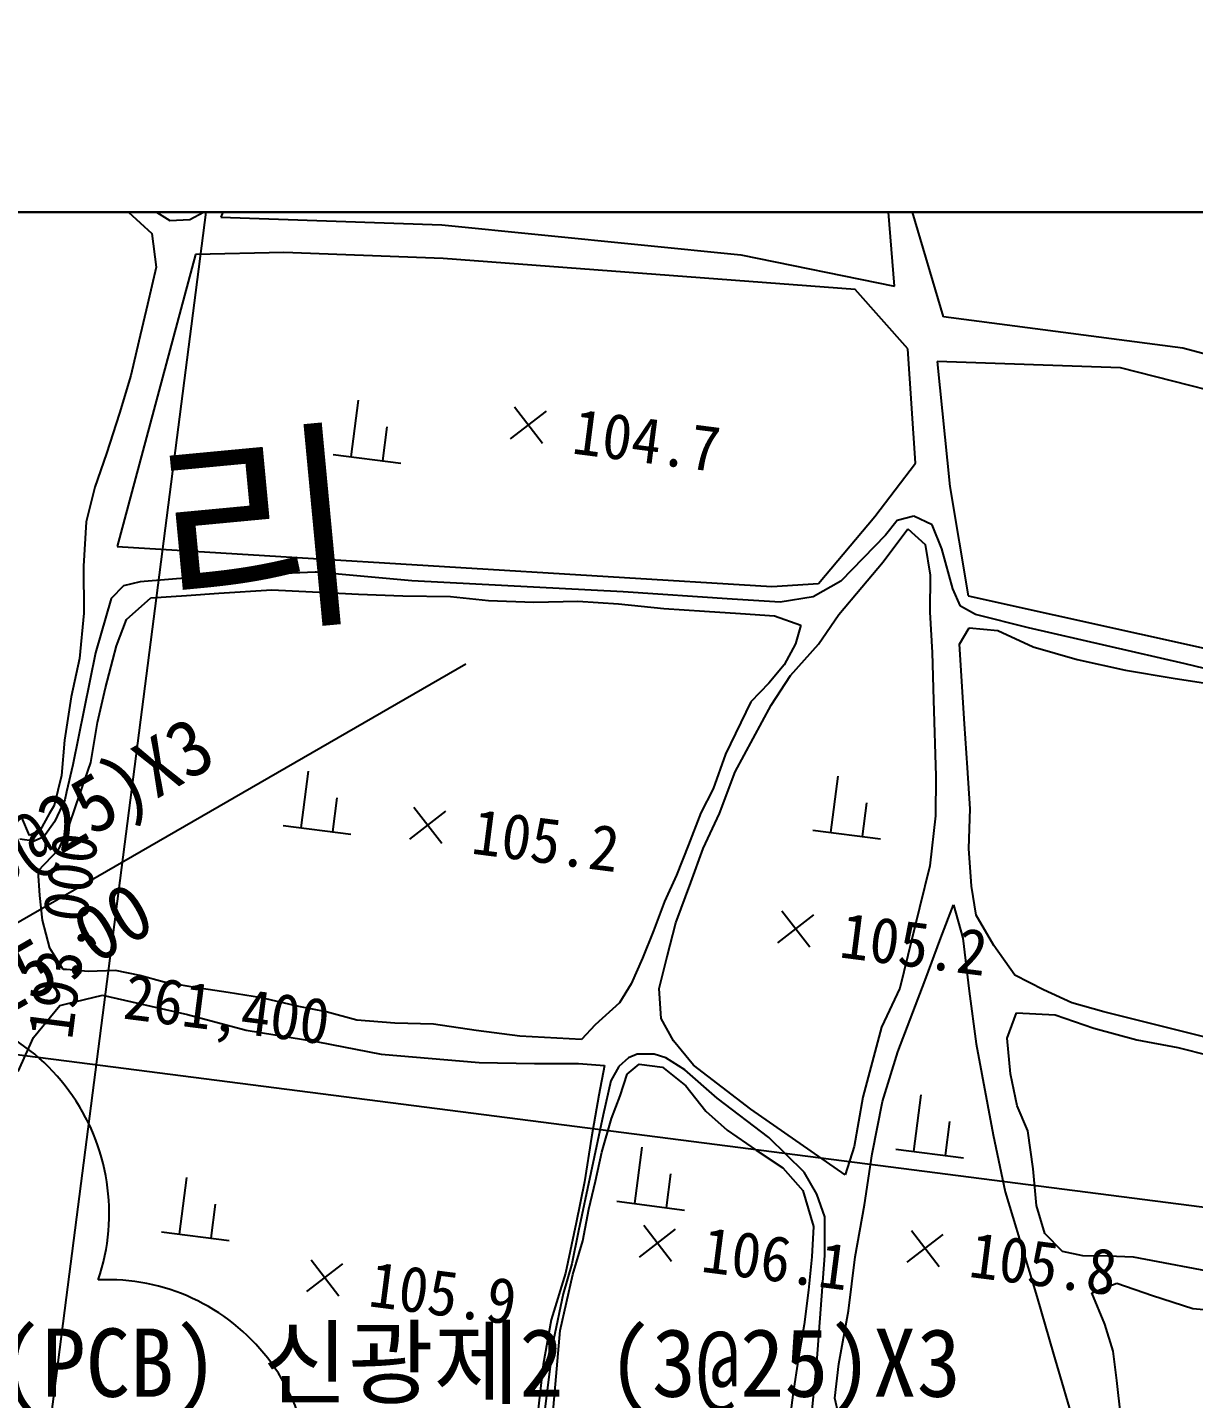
# Model space of a CAD drawing. Header units: millimetres. Extents: x 4198 to 4994, y 1103 to 1807.
# Drawn here: x 4360.3 to 4411.5, y 1495.9 to 1556.1 of the extents above; entities that cross this region are included whole.
import ezdxf
from ezdxf.xclip import XClip

# ---------------------------------------------------------------- set-up
doc = ezdxf.new("R2010")
doc.units = ezdxf.units.MM
doc.header["$LTSCALE"] = 10
doc.header["$MEASUREMENT"] = 0
doc.header["$XCLIPFRAME"] = 2
doc.layers.add('TX-PAPR', color=2, linetype='Continuous', plot=False)
doc.layers.add('TZ-BASE', color=253, linetype='Continuous')
doc.styles.add('HANA', font='GulimChe.ttf')

# ---------------------------------------------------------------- blocks, each defined once
blk = doc.blocks.new('JD-DFHDH6GH34GH7')
at = {"layer": 'TZ-BASE'}
for p, q in [((80, 27.337), (99.879, 182.039)), ((118.515, 70.394, 104.222), (115.613, 80.218, 104.222)), ((88.361, 78.923, 104.444), (86.774, 74.781, 104.444)), ((116.368, 71.747, 104.444), (116.004, 76.084, 104.444)), ((81.777, 75.868, 105.189), (83.752, 74.059, 105.189)), ((86.013, 74.995, 104), (86.504, 75.725, 104)), ((83.582, 75.228, 104), (84.537, 74.629, 104)), ((84.537, 74.629, 104), (85.416, 74.675, 104)), ((85.416, 74.675, 104), (86.013, 74.995, 104)), ((86.774, 74.781, 104.444), (96.486, 74.446, 104.444)), ((96.486, 74.446, 104.444), (109.616, 73.123, 104.444)), ((83.752, 74.059, 105.189), (83.93, 72.577, 105.189)), ((85.67, 73.134, 104.807), (82.227, 60.312, 104.807)), ((89.54, 73.226, 104.807), (85.67, 73.134, 104.807)), ((96.544, 72.956, 104.807), (89.54, 73.226, 104.807)), ((114.642, 71.594, 104.807), (96.544, 72.956, 104.807)), ((109.616, 73.123, 104.444), (116.368, 71.747, 104.444)), ((83.93, 72.577, 105.189), (83.552, 70.937, 105.189)), ((116.951, 68.999, 104.807), (114.642, 71.594, 104.807)), ((83.552, 70.937, 105.189), (83.172, 69.337, 105.189)), ((129.023, 69.02, 104.222), (118.515, 70.394, 104.222)), ((83.172, 69.337, 105.189), (82.827, 67.821, 105.189)), ((117.279, 63.973, 104.807), (116.951, 68.999, 104.807)), ((161.074, 60.533, 104.222), (129.023, 69.02, 104.222)), ((126.294, 68.155, 104.746), (118.24, 68.437, 104.746)), ((118.24, 68.437, 104.746), (118.8, 62.942, 104.746)), ((134.916, 65.972, 104.746), (126.294, 68.155, 104.746)), ((82.827, 67.821, 105.189), (82.329, 66.173, 105.189)), ((92.505, 64.257, 102.993), (92.824, 66.737, 102.993)), ((99.5, 65.038, 104.673), (101.083, 66.261, 104.673)), ((99.68, 66.441, 104.673), (100.902, 64.858, 104.673)), ((82.329, 66.173, 105.189), (81.758, 64.4, 105.189)), ((93.894, 64.079, 102.993), (94.085, 65.566, 102.993)), ((81.758, 64.4, 105.189), (81.249, 62.913, 105.189)), ((91.712, 64.359, 102.993), (94.688, 63.977, 102.993)), ((115.494, 61.635, 104.807), (117.279, 63.973, 104.807)), ((81.249, 62.913, 105.189), (80.864, 61.393, 105.189)), ((118.8, 62.942, 104.746), (119.598, 58.148, 104.746)), ((113.022, 58.687, 104.807), (115.494, 61.635, 104.807)), ((116.478, 61.457, 105), (115.97, 60.814, 105)), ((117.211, 61.646, 105), (116.478, 61.457, 105)), ((118.012, 61.26, 105), (117.211, 61.646, 105)), ((80.864, 61.393, 105.189), (80.748, 59.447, 105.189)), ((115.866, 59.641, 105.411), (116.943, 61.084, 105.411)), ((116.943, 61.084, 105.411), (117.714, 60.407, 105.411)), ((118.445, 60.212, 105), (118.012, 61.26, 105)), ((82.227, 60.312, 104.807), (110.971, 58.554, 104.807)), ((115.97, 60.814, 105), (114.01, 58.798, 105)), ((117.714, 60.407, 105.411), (117.924, 59.049, 105.411)), ((114.929, 58.53, 105.411), (115.866, 59.641, 105.411)), ((118.927, 58.45, 105), (118.445, 60.212, 105)), ((80.748, 59.447, 105.189), (80.762, 57.389, 105.189)), ((90.919, 59.186, 105), (85.542, 58.957, 105)), ((90.973, 59.186, 105), (90.919, 59.186, 105)), ((95.158, 58.812, 105), (90.973, 59.186, 105)), ((117.924, 59.049, 105.411), (117.909, 57.432, 105.411)), ((82.499, 58.585, 105), (81.966, 58.026, 105)), ((83.231, 58.764, 105), (82.499, 58.585, 105)), ((85.542, 58.957, 105), (83.231, 58.764, 105)), ((86.681, 58.26, 105.25), (89.014, 58.412, 105.25)), ((89.014, 58.412, 105.25), (90.795, 58.327, 105.25)), ((104.452, 58.326, 105), (95.158, 58.812, 105)), ((110.971, 58.554, 104.807), (113.022, 58.687, 104.807)), ((114.01, 58.798, 105), (112.787, 58.105, 105)), ((113.917, 57.333, 105.411), (114.929, 58.53, 105.411)), ((119.256, 57.699, 105), (118.927, 58.45, 105)), ((81.966, 58.026, 105), (81.271, 55.651, 105)), ((82.638, 57.108, 105.25), (83.706, 58.066, 105.25)), ((83.706, 58.066, 105.25), (85.274, 58.169, 105.25)), ((85.274, 58.169, 105.25), (86.681, 58.26, 105.25)), ((90.795, 58.327, 105.25), (92.822, 58.217, 105.25)), ((92.822, 58.217, 105.25), (94.765, 58.142, 105.25)), ((94.765, 58.142, 105.25), (96.866, 58.118, 105.25)), ((96.866, 58.118, 105.25), (98.534, 57.944, 105.25)), ((98.534, 57.944, 105.25), (100.517, 57.872, 105.25)), ((100.517, 57.872, 105.25), (102.452, 57.917, 105.25)), ((102.452, 57.917, 105.25), (104.237, 57.791, 105.25)), ((109.229, 57.996, 105), (104.452, 58.326, 105)), ((111.339, 57.866, 105), (109.229, 57.996, 105)), ((112.787, 58.105, 105), (111.339, 57.866, 105)), ((119.598, 58.148, 104.746), (139.592, 53.719, 104.746)), ((80.762, 57.389, 105.189), (80.569, 55.398, 105.189)), ((104.237, 57.791, 105.25), (106.227, 57.598, 105.25)), ((106.227, 57.598, 105.25), (108.013, 57.473, 105.25)), ((108.013, 57.473, 105.25), (109.594, 57.374, 105.25)), ((109.594, 57.374, 105.25), (111.095, 57.269, 105.25)), ((111.095, 57.269, 105.25), (112.253, 56.861, 105.25)), ((113.033, 56.023, 105.411), (113.917, 57.333, 105.411)), ((117.909, 57.432, 105.411), (118.024, 55.663, 105.411)), ((119.917, 57.331, 105), (119.256, 57.699, 105)), ((122.252, 56.747, 105), (119.917, 57.331, 105)), ((82.189, 55.948, 105.25), (82.638, 57.108, 105.25)), ((112.253, 56.861, 105.25), (112.023, 56.038, 105.25)), ((119.212, 56.023, 105.592), (119.649, 56.738, 105.592)), ((119.649, 56.738, 105.592), (120.909, 56.618, 105.592)), ((120.909, 56.618, 105.592), (122.45, 55.911, 105.592)), ((129.136, 55.154, 105), (122.252, 56.747, 105)), ((112.023, 56.038, 105.25), (111.518, 55.117, 105.25)), ((111.791, 54.65, 105.411), (113.033, 56.023, 105.411)), ((119.441, 52.525, 105.592), (119.212, 56.023, 105.592)), ((81.271, 55.651, 105), (80.275, 50.732, 105)), ((81.704, 54.1, 105.25), (82.189, 55.948, 105.25)), ((118.024, 55.663, 105.411), (118.08, 53.567, 105.411)), ((122.45, 55.911, 105.592), (124.384, 55.351, 105.592)), ((52, 28.876), (97.532, 55.165)), ((80.569, 55.398, 105.189), (80.195, 53.718, 105.189)), ((111.518, 55.117, 105.25), (110.844, 54.306, 105.25)), ((124.384, 55.351, 105.592), (126.514, 54.885, 105.592)), ((126.514, 54.885, 105.592), (128.597, 54.536, 105.592)), ((134.084, 53.951, 105), (129.136, 55.154, 105)), ((110.844, 54.306, 105.25), (110.05, 53.487, 105.25)), ((110.948, 53.343, 105.411), (111.791, 54.65, 105.411)), ((128.597, 54.536, 105.592), (130.595, 54.222, 105.592)), ((80.195, 53.718, 105.189), (80, 52.383, 105.189)), ((81.358, 52.582, 105.25), (81.704, 54.1, 105.25)), ((110.05, 53.487, 105.25), (108.947, 51.194, 105.25)), ((110.154, 51.878, 105.411), (110.948, 53.343, 105.411)), ((118.08, 53.567, 105.411), (118.178, 50.221, 105.411)), ((81.069, 50.828, 105.25), (81.358, 52.582, 105.25)), ((119.567, 50.595, 105.592), (119.441, 52.525, 105.592)), ((79.915, 51.802, 105.189), (79.774, 50.258, 105.189)), ((80, 52.383, 105.189), (79.915, 51.802, 105.189)), ((109.362, 50.413, 105.411), (110.154, 51.878, 105.411)), ((108.947, 51.194, 105.25), (108.402, 49.665, 105.25)), ((80.275, 50.732, 105), (80, 49.543, 105)), ((80.424, 48.968, 105.25), (81.069, 50.828, 105.25)), ((119.684, 48.786, 105.592), (119.567, 50.595, 105.592)), ((79.774, 50.258, 105.189), (79.456, 48.945, 105.189)), ((90.303, 47.961, 105.854), (90.622, 50.44, 105.854)), ((108.673, 48.591, 105.411), (109.362, 50.413, 105.411)), ((113.574, 47.75, 105.854), (113.893, 50.23, 105.854)), ((118.178, 50.221, 105.411), (118.169, 48.485, 105.411)), ((80, 49.543, 105), (79.918, 49.191, 105)), ((108.402, 49.665, 105.25), (107.864, 48.62, 105.25)), ((79.456, 48.945, 105.189), (79.239, 48.568, 105.189)), ((79.918, 49.191, 105), (79.476, 48.216, 105)), ((80.085, 47.977, 105.25), (80.424, 48.968, 105.25)), ((91.692, 47.782, 105.854), (91.883, 49.27, 105.854)), ((95.255, 48.87, 105.197), (96.478, 47.287, 105.197)), ((114.962, 47.572, 105.854), (115.154, 49.059, 105.854)), ((119.636, 47.046, 105.592), (119.684, 48.786, 105.592)), ((78.371, 47.623, 105.189), (78.037, 48.409, 105.189)), ((79.239, 48.568, 105.189), (78.841, 47.856, 105.189)), ((79.476, 48.216, 105), (78.995, 47.563, 105)), ((95.075, 47.467, 105.197), (96.658, 48.69, 105.197)), ((107.864, 48.62, 105.25), (107.31, 47.211, 105.25)), ((107.966, 47.052, 105.411), (108.673, 48.591, 105.411)), ((118.169, 48.485, 105.411), (117.909, 46.287, 105.411)), ((0, 48.005), (80, 37.725)), ((78.841, 47.856, 105.189), (78.371, 47.623, 105.189)), ((79.663, 47.021, 105.25), (80, 47.785, 105.25)), ((80, 47.785, 105.25), (80.085, 47.977, 105.25)), ((89.51, 48.063, 105.854), (92.485, 47.68, 105.854)), ((112.78, 47.852, 105.854), (115.756, 47.47, 105.854)), ((78.574, 47.379, 105), (77.949, 47.459, 105)), ((78.995, 47.563, 105), (78.574, 47.379, 105)), ((78.755, 46.073, 105.25), (79.663, 47.021, 105.25)), ((107.31, 47.211, 105.25), (106.791, 45.884, 105.25)), ((107.417, 45.562, 105.411), (107.966, 47.052, 105.411)), ((119.744, 45.398, 105.592), (119.636, 47.046, 105.592)), ((78.826, 44.987, 105.25), (78.755, 46.073, 105.25)), ((106.791, 45.884, 105.25), (106.261, 44.719, 105.25)), ((117.909, 46.287, 105.411), (117.464, 44.441, 105.411)), ((106.766, 43.783, 105.411), (107.417, 45.562, 105.411)), ((119.948, 44.119, 105.592), (119.744, 45.398, 105.592)), ((78.937, 43.904, 105.25), (78.826, 44.987, 105.25)), ((106.261, 44.719, 105.25), (105.78, 43.436, 105.25)), ((118.398, 43.129, 105.794), (118.95, 44.579, 105.794)), ((118.95, 44.579, 105.794), (119.368, 43.112, 105.794)), ((111.241, 42.911, 105.237), (112.824, 44.133, 105.237)), ((111.421, 44.313, 105.237), (112.644, 42.73, 105.237)), ((117.464, 44.441, 105.411), (116.604, 40.913, 105.411)), ((120.721, 42.796, 105.592), (119.948, 44.119, 105.592)), ((79.26, 42.674, 105.25), (78.937, 43.904, 105.25)), ((105.78, 43.436, 105.25), (105.292, 42.233, 105.25)), ((106.378, 42.304, 105.411), (106.766, 43.783, 105.411)), ((117.712, 41.268, 105.794), (118.398, 43.129, 105.794)), ((119.368, 43.112, 105.794), (119.641, 40.788, 105.794)), ((121.656, 41.485, 105.592), (120.721, 42.796, 105.592)), ((79.845, 41.743, 105.25), (79.26, 42.674, 105.25)), ((105.292, 42.233, 105.25), (104.8, 41.111, 105.25)), ((106.026, 40.908, 105.411), (106.378, 42.304, 105.411)), ((80, 41.73, 105.25), (79.845, 41.743, 105.25)), ((80.942, 41.653, 105.25), (80, 41.73, 105.25)), ((82.151, 41.691, 105.25), (80.942, 41.653, 105.25)), ((83.214, 41.478, 105.25), (82.151, 41.691, 105.25)), ((84.283, 41.184, 105.25), (83.214, 41.478, 105.25)), ((85.632, 40.95, 105.25), (84.283, 41.184, 105.25)), ((87.1, 40.723, 105.25), (85.632, 40.95, 105.25)), ((104.8, 41.111, 105.25), (104.29, 40.27, 105.25)), ((116.505, 38.12, 105.794), (117.712, 41.268, 105.794)), ((122.909, 40.84, 105.592), (121.656, 41.485, 105.592)), ((80, 40.229, 106.015), (81.576, 40.604, 106.015)), ((81.576, 40.604, 106.015), (85.305, 39.758, 106.015)), ((88.569, 40.496, 105.25), (87.1, 40.723, 105.25)), ((90.208, 40.118, 105.25), (88.569, 40.496, 105.25)), ((106.112, 39.581, 105.411), (106.026, 40.908, 105.411)), ((116.604, 40.913, 105.411), (115.787, 39.204, 105.411)), ((119.641, 40.788, 105.794), (119.954, 38.466, 105.794)), ((124.157, 40.275, 105.592), (122.909, 40.84, 105.592)), ((78.547, 38.751, 106.015), (79.707, 40.159, 106.015)), ((79.707, 40.159, 106.015), (80, 40.229, 106.015)), ((85.305, 39.758, 106.015), (87.894, 39.078, 106.015)), ((91.395, 39.872, 105.25), (90.208, 40.118, 105.25)), ((92.751, 39.517, 105.25), (91.395, 39.872, 105.25)), ((104.29, 40.27, 105.25), (103.222, 39.312, 105.25)), ((121.311, 38.716, 105.874), (121.723, 39.834, 105.874)), ((121.723, 39.834, 105.874), (123.424, 39.743, 105.874)), ((123.424, 39.743, 105.874), (125.117, 39.167, 105.874)), ((125.555, 39.882, 105.592), (124.157, 40.275, 105.592)), ((132.165, 38.214, 105.592), (125.555, 39.882, 105.592)), ((94.416, 39.383, 105.25), (92.751, 39.517, 105.25)), ((96.114, 39.332, 105.25), (94.416, 39.383, 105.25)), ((97.99, 39.051, 105.25), (96.114, 39.332, 105.25)), ((103.222, 39.312, 105.25), (102.618, 38.667, 105.25)), ((106.661, 38.607, 105.411), (106.112, 39.581, 105.411)), ((115.787, 39.204, 105.411), (114.979, 36.123, 105.411)), ((125.117, 39.167, 105.874), (127.009, 38.644, 105.874)), ((77.877, 37.253, 106.015), (78.547, 38.751, 106.015)), ((87.894, 39.078, 106.015), (91.037, 38.557, 106.015)), ((91.037, 38.557, 106.015), (93.818, 38.012, 106.015)), ((99.904, 38.812, 105.25), (97.99, 39.051, 105.25)), ((102.618, 38.667, 105.25), (99.904, 38.812, 105.25)), ((107.538, 37.535, 105.411), (106.661, 38.607, 105.411)), ((121.454, 37.151, 105.874), (121.311, 38.716, 105.874)), ((127.009, 38.644, 105.874), (128.807, 38.317, 105.874)), ((93.818, 38.012, 106.015), (98.123, 37.646, 106.015)), ((105.068, 38.015, 106), (104.677, 37.853, 106)), ((105.81, 38.025, 106), (105.068, 38.015, 106)), ((106.317, 37.854, 106), (105.81, 38.025, 106)), ((115.839, 35.937, 105.794), (116.505, 38.12, 105.794)), ((119.954, 38.466, 105.794), (120.7, 34.477, 105.794)), ((128.807, 38.317, 105.874), (130.203, 37.965, 105.874)), ((80, 37.725), (700, -41.946)), ((98.123, 37.646, 106.015), (100.548, 37.603, 106.015)), ((100.548, 37.603, 106.015), (102.485, 37.609, 106.015)), ((102.485, 37.609, 106.015), (103.622, 37.521, 106.015)), ((103.622, 37.521, 106.015), (103.384, 36.214, 106.015)), ((104.259, 37.484, 106), (103.912, 36.841, 106)), ((104.677, 37.853, 106), (104.259, 37.484, 106)), ((104.616, 37.142, 106.096), (105.152, 37.58, 106.096)), ((105.152, 37.58, 106.096), (106.17, 37.445, 106.096)), ((106.17, 37.445, 106.096), (107.194, 36.623, 106.096)), ((107.148, 37.324, 106), (106.317, 37.854, 106)), ((110.047, 35.598, 105.411), (107.538, 37.535, 105.411)), ((103.912, 36.841, 106), (103.562, 35.352, 106)), ((104.315, 36.194, 106.096), (104.616, 37.142, 106.096)), ((108.576, 36.083, 106), (107.148, 37.324, 106)), ((121.746, 35.756, 105.874), (121.454, 37.151, 105.874)), ((103.384, 36.214, 106.015), (103.06, 34.375, 106.015)), ((103.935, 35.199, 106.096), (104.315, 36.194, 106.096)), ((107.194, 36.623, 106.096), (108.074, 35.51, 106.096)), ((117.219, 33.746, 105.854), (117.537, 36.226, 105.854)), ((110.842, 34.364, 106), (108.576, 36.083, 106)), ((114.192, 32.72, 105.411), (110.047, 35.598, 105.411)), ((114.979, 36.123, 105.411), (114.596, 33.957, 105.411)), ((115.383, 33.645, 105.794), (115.839, 35.937, 105.794)), ((122.222, 34.657, 105.874), (121.746, 35.756, 105.874)), ((103.562, 35.352, 106), (102.484, 30.255, 106)), ((103.507, 33.717, 106.096), (103.935, 35.199, 106.096)), ((108.074, 35.51, 106.096), (109.017, 34.683, 106.096)), ((118.607, 33.568, 105.854), (118.798, 35.055, 105.854)), ((103.06, 34.375, 106.015), (102.744, 32.416, 106.015)), ((109.017, 34.683, 106.096), (110.285, 33.797, 106.096)), ((112.392, 32.842, 106), (110.842, 34.364, 106)), ((120.7, 34.477, 105.794), (121.227, 31.968, 105.794)), ((122.453, 32.977, 105.874), (122.222, 34.657, 105.874)), ((104.96, 31.455, 106.177), (105.279, 33.935, 106.177)), ((110.285, 33.797, 106.096), (111.466, 33.026, 106.096)), ((114.596, 33.957, 105.411), (114.192, 32.72, 105.411)), ((116.425, 33.848, 105.854), (119.401, 33.466, 105.854)), ((103.226, 32.448, 106.096), (103.507, 33.717, 106.096)), ((115.045, 31.402, 105.794), (115.383, 33.645, 105.794)), ((84.963, 30.116, 106.177), (85.281, 32.595, 106.177)), ((106.349, 31.276, 106.177), (106.54, 32.764, 106.177)), ((111.466, 33.026, 106.096), (112.339, 32.033, 106.096)), ((112.955, 31.871, 106), (112.392, 32.842, 106)), ((122.598, 31.371, 105.874), (122.453, 32.977, 105.874)), ((102.744, 32.416, 106.015), (102.377, 30.615, 106.015)), ((102.943, 31.218, 106.096), (103.226, 32.448, 106.096)), ((112.339, 32.033, 106.096), (112.806, 30.449, 106.096)), ((121.227, 31.968, 105.794), (121.896, 29.75, 105.794)), ((86.351, 29.937, 106.177), (86.542, 31.425, 106.177)), ((104.167, 31.557, 106.177), (107.142, 31.174, 106.177)), ((113.303, 30.874, 106), (112.955, 31.871, 106)), ((114.63, 29.114, 105.794), (115.045, 31.402, 105.794)), ((122.961, 30.143, 105.874), (122.598, 31.371, 105.874)), ((102.671, 29.827, 106.096), (102.943, 31.218, 106.096)), ((113.298, 29.183, 106), (113.303, 30.874, 106)), ((84.169, 30.218, 106.177), (87.145, 29.835, 106.177)), ((102.377, 30.615, 106.015), (101.916, 28.405, 106.015)), ((102.484, 30.255, 106), (102.192, 28.812, 106)), ((105.169, 29.105, 106.083), (106.752, 30.327, 106.083)), ((105.35, 30.507, 106.083), (106.572, 28.925, 106.083)), ((112.806, 30.449, 106.096), (112.732, 29.111, 106.096)), ((117.105, 30.281, 105.821), (118.327, 28.698, 105.821)), ((123.739, 29.345, 105.874), (122.961, 30.143, 105.874)), ((102.243, 28.346, 106.096), (102.671, 29.827, 106.096)), ((116.924, 28.878, 105.821), (118.507, 30.101, 105.821)), ((121.896, 29.75, 105.794), (122.617, 27.374, 105.794)), ((90.738, 28.991, 105.861), (91.96, 27.409, 105.861)), ((112.732, 29.111, 106.096), (112.585, 27.648, 106.096)), ((112.956, 24.467, 106), (113.298, 29.183, 106)), ((114.339, 26.753, 105.794), (114.63, 29.114, 105.794)), ((124.64, 29.162, 105.874), (123.739, 29.345, 105.874)), ((125.731, 29.153, 105.874), (124.64, 29.162, 105.874)), ((126.864, 29.105, 105.874), (125.731, 29.153, 105.874)), ((131.281, 28.263, 105.874), (126.864, 29.105, 105.874)), ((90.558, 27.589, 105.861), (92.141, 28.811, 105.861)), ((101.916, 28.405, 106.015), (101.283, 26.345, 106.015)), ((101.676, 25.886, 106.096), (102.243, 28.346, 106.096)), ((102.192, 28.812, 106), (101.81, 27.486, 106)), ((125.029, 27.532, 105.874), (126.131, 27.967, 105.874)), ((126.131, 27.967, 105.874), (127.702, 27.423, 105.874)), ((53.999, -175), (80, 27.337)), ((101.81, 27.486, 106), (101.393, 25.477, 106)), ((112.585, 27.648, 106.096), (112.401, 26.142, 106.096)), ((122.617, 27.374, 105.794), (123.348, 24.837, 105.794)), ((125.604, 26.155, 105.874), (125.029, 27.532, 105.874)), ((127.702, 27.423, 105.874), (129.474, 26.853, 105.874)), ((113.926, 24.425, 105.794), (114.339, 26.753, 105.794)), ((129.474, 26.853, 105.874), (131.507, 26.662, 105.874)), ((101.283, 26.345, 106.015), (100.926, 24.384, 106.015)), ((112.401, 26.142, 106.096), (112.139, 24.59, 106.096)), ((125.964, 24.968, 105.874), (125.604, 26.155, 105.874)), ((101.393, 25.477, 106), (100.798, 20.846, 106)), ((101.123, 19.51, 106.096), (101.676, 25.886, 106.096)), ((123.348, 24.837, 105.794), (124.487, 20.996, 105.794)), ((126.129, 23.686, 105.874), (125.964, 24.968, 105.874)), ((100.926, 24.384, 106.015), (100.574, 21.13, 106.015)), ((112.139, 24.59, 106.096), (111.909, 23.163, 106.096)), ((112.741, 22.379, 106), (112.956, 24.467, 106)), ((113.742, 22.918, 105.794), (113.926, 24.425, 105.794)), ((126.311, 22.123, 105.874), (126.129, 23.686, 105.874)), ((111.909, 23.163, 106.096), (111.721, 21.696, 106.096)), ((114.077, 21.487, 105.794), (113.742, 22.918, 105.794))]:
    blk.add_line(p, q, dxfattribs=at)
for centre, radius, start, end in [((72.768, 31.022), 9.104, 341.30672, 91.30672), ((81.811, 19.235), 8.879, 342.70393, 92.70393)]:
    blk.add_arc(centre, radius, start, end, dxfattribs=at)
at = {"layer": 'TZ-BASE', "style": 'HANA'}
for s, height, rotation, p in [('104.7', 2, 352.67756, (102.147, 64.403, 104.673)), ('신  광  리', 7.2, 5.39177, (47.717, 53.499, 200)), ('B(PCB) 신광제2 (3@25)X3', 2.5, 30, (54.777, 32.368)), ('105.2', 2, 352.67756, (97.723, 46.832, 105.197)), ('193,000', 2, 82.67756, (80.242, 38.616)), (' 302km250.00 L=225.00', 2.5, 30, (54.659, 26.583)), ('105.2', 2, 352.67756, (113.889, 42.275, 105.237)), ('261,400', 2, 352.67756, (82.434, 39.589)), ('106.1', 2, 352.67756, (107.817, 28.469, 106.083)), ('105.8', 2, 352.67756, (119.572, 28.243, 105.821)), ('105.9', 2, 352.67756, (93.205, 26.953, 105.861))]:
    blk.add_text(s, height=height, rotation=rotation, dxfattribs=at).set_placement(p)
at = {"layer": 'TZ-BASE', "linetype": 'ByBlock', "style": 'HANA'}
blk.add_text('B(PCB) 신광제2 (3@25)X3', height=3, dxfattribs=at).set_placement((75.026, 22.97))

msp = doc.modelspace()

# ---------------------------------------------------------------- linework, layer by layer
at = {"layer": 'TX-PAPR', "flags": 128}
msp.add_lwpolyline([(4282.023, 1398.001), (4282.023, 1548.001), (4982.023, 1548.001), (4982.023, 1398.001), (4282.023, 1398.001)], dxfattribs=at)

# ---------------------------------------------------------------- block references
at = {"layer": 'TZ-BASE'}
ref = msp.add_blockref('JD-DFHDH6GH34GH7', (4282.023, 1473.001), dxfattribs=at)
XClip(ref).set_block_clipping_path([(0.0000000001, -75), (700.0000000011, 75.0000000102)])

doc.saveas('drawing.dxf')
